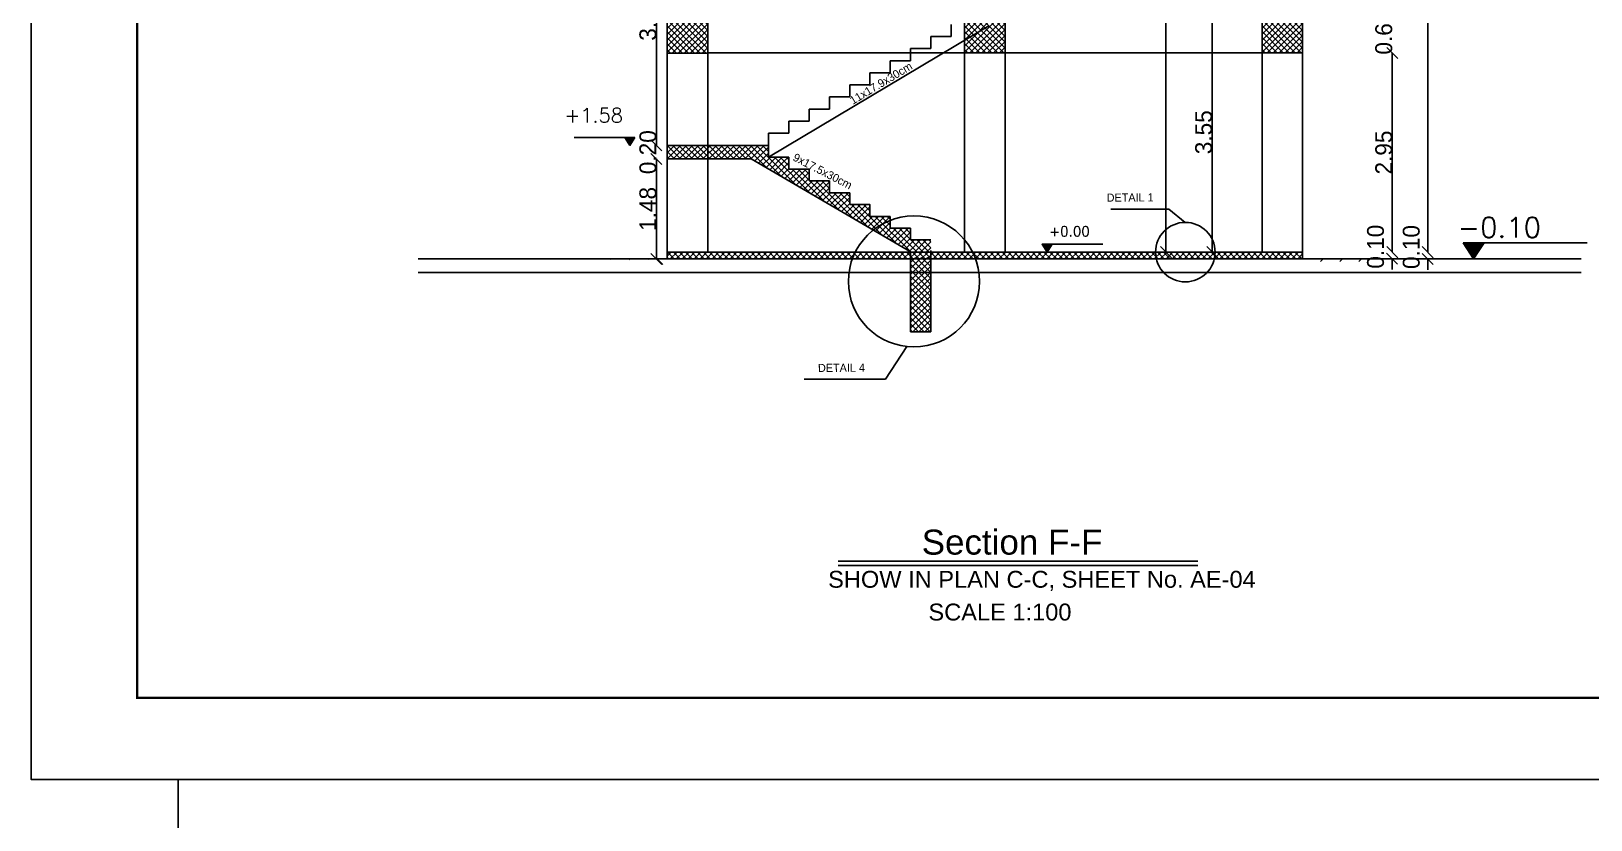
# Model space of a CAD drawing. Extents: x 166525 to 167198, y 178739 to 179747.
# Drawn here: x 167043.19 to 167066.26, y 179139.99 to 179151.67 of the extents above; entities that cross this region are included whole.
import ezdxf
from ezdxf.enums import TextEntityAlignment as Align

# ---------------------------------------------------------------- set-up
doc = ezdxf.new("R2010")
doc.units = 0
doc.header["$MEASUREMENT"] = 0
doc.linetypes.add('AUSGEZOGEN', pattern=[0])
doc.layers.get('0').update_dxf_attribs({"linetype": 'CONTINUOUS'})
doc.layers.get('DEFPOINTS').update_dxf_attribs({"linetype": 'CONTINUOUS'})
for name, color, linetype in [('3', 4, 'CONTINUOUS'), ('6', 2, 'CONTINUOUS'), ('concret', 5, 'CONTINUOUS'), ('COVER', 7, 'CONTINUOUS'), ('EBENE0', 7, 'AUSGEZOGEN'), ('HATH', 253, 'CONTINUOUS'), ('MHATCH', 8, 'CONTINUOUS'), ('outdim', 42, 'CONTINUOUS'), ('ST', 2, 'CONTINUOUS'), ('Stairs', 231, 'CONTINUOUS'), ('TEXTM', 2, 'CONTINUOUS'), ('TEXTS', 1, 'CONTINUOUS'), ('TXT', 6, 'CONTINUOUS')]:
    doc.layers.add(name, color=color, linetype=linetype)
doc.layers.add('LAND CORNERS', color=255, linetype='CONTINUOUS', lineweight=25)
doc.styles.add('FUTURA', font='SAS_____.PFB')
doc.styles.add('ROMANS', font='romans.shx')
doc.dimstyles.new('mais 1-100 plan', dxfattribs={"dimtxt": 0.25, "dimasz": 0.1635, "dimexe": 0.18, "dimexo": 0.0625, "dimgap": 0, "dimtad": 1, "dimzin": 0, "dimdsep": 46, "dimtxsty": 'Standard', "dimblk": 'OBLIQUE', "dimcen": 0, "dimse1": 1, "dimse2": 1, "dimclrd": 8, "dimclrt": 4, "dimadec": 0, "dimazin": 0, "dimtfac": 1, "dimtix": 1, "dimtofl": 0, "dimtmove": 0, "dimatfit": 3, "dimldrblk": 'OBLIQUE', "dimfxl": 0.18, "dimtolj": 1, "dimtzin": 0, "dimarcsym": 0})

# ---------------------------------------------------------------- blocks, each defined once
blk = doc.blocks.new('_OBLIQUE')
at = {"color": 0, "linetype": 'ByBlock'}
blk.add_line((-0.5, -0.5), (0.5, 0.5), dxfattribs=at)
blk = doc.blocks.new('*D1276')
at = {"layer": 'DEFPOINTS', "color": 0, "transparency": 16777216}
for p in [(167060.706, 179151.947), (167060.659, 179148.397), (167060.706, 179148.397)]:
    blk.add_point(p, dxfattribs=at)
at = {"layer": 'LAND CORNERS', "color": 8, "lineweight": -2, "transparency": 16777216}
blk.add_line((167060.659, 179151.947), (167060.659, 179148.397), dxfattribs=at)
at = {"layer": 'LAND CORNERS', "color": 8, "lineweight": -2, "transparency": 16777216, "xscale": 0.1635000000000001, "yscale": 0.1635000000000001, "zscale": 0.1635000000000001}
for p, rotation in [((167060.659, 179151.947), 90), ((167060.659, 179148.397), 270)]:
    blk.add_blockref('_OBLIQUE', p, dxfattribs=dict(at, rotation=rotation))
at = {"layer": 'LAND CORNERS', "color": 4, "transparency": 16777216, "insert": (167060.534, 179150.172), "char_height": 0.25, "attachment_point": 5, "rotation": 90}
blk.add_mtext('\\A1;3.55', dxfattribs=at)
blk = doc.blocks.new('*D1281')
at = {"layer": 'DEFPOINTS', "color": 0, "transparency": 16777216}
for p in [(167060.007, 179167.647), (167059.975, 179148.397), (167060.007, 179148.397)]:
    blk.add_point(p, dxfattribs=at)
at = {"layer": 'LAND CORNERS', "color": 8, "lineweight": -2, "transparency": 16777216}
blk.add_line((167059.975, 179167.647), (167059.975, 179148.397), dxfattribs=at)
at = {"layer": 'LAND CORNERS', "color": 8, "lineweight": -2, "transparency": 16777216, "xscale": 0.1635000000000001, "yscale": 0.1635000000000001, "zscale": 0.1635000000000001}
for p, rotation in [((167059.975, 179167.647), 90), ((167059.975, 179148.397), 270)]:
    blk.add_blockref('_OBLIQUE', p, dxfattribs=dict(at, rotation=rotation))
at = {"layer": 'LAND CORNERS', "color": 4, "transparency": 16777216, "insert": (167059.85, 179158.022), "char_height": 0.25, "attachment_point": 5, "rotation": 90}
blk.add_mtext('\\A1;19.25', dxfattribs=at)
blk = doc.blocks.new('*D1282')
at = {"layer": 'DEFPOINTS', "color": 0, "transparency": 16777216}
for p in [(167062.313, 179151.347), (167063.323, 179151.347), (167062.313, 179148.397)]:
    blk.add_point(p, dxfattribs=at)
at = {"layer": 'LAND CORNERS', "color": 8, "lineweight": -2, "transparency": 16777216}
blk.add_line((167063.323, 179148.397), (167063.323, 179151.347), dxfattribs=at)
at = {"layer": 'LAND CORNERS', "color": 8, "lineweight": -2, "transparency": 16777216, "xscale": 0.1635000000000001, "yscale": 0.1635000000000001, "zscale": 0.1635000000000001}
for p, rotation in [((167063.323, 179151.347), 90), ((167063.323, 179148.397), 270)]:
    blk.add_blockref('_OBLIQUE', p, dxfattribs=dict(at, rotation=rotation))
at = {"layer": 'LAND CORNERS', "color": 4, "transparency": 16777216, "insert": (167063.198, 179149.872), "char_height": 0.25, "attachment_point": 5, "rotation": 90}
blk.add_mtext('\\A1;2.95', dxfattribs=at)
blk = doc.blocks.new('*D1283')
at = {"layer": 'DEFPOINTS', "color": 0, "transparency": 16777216}
for p in [(167062.313, 179151.947), (167063.323, 179151.947), (167062.313, 179151.347)]:
    blk.add_point(p, dxfattribs=at)
at = {"layer": 'LAND CORNERS', "color": 8, "lineweight": -2, "transparency": 16777216}
for p, q in [((167063.323, 179151.947), (167063.323, 179152.111)), ((167063.323, 179151.347), (167063.323, 179151.184))]:
    blk.add_line(p, q, dxfattribs=at)
at = {"layer": 'LAND CORNERS', "color": 8, "lineweight": -2, "transparency": 16777216, "xscale": 0.1635000000000001, "yscale": 0.1635000000000001, "zscale": 0.1635000000000001}
for p, rotation in [((167063.323, 179151.947), 270), ((167063.323, 179151.347), 90)]:
    blk.add_blockref('_OBLIQUE', p, dxfattribs=dict(at, rotation=rotation))
at = {"layer": 'LAND CORNERS', "color": 4, "transparency": 16777216, "insert": (167063.198, 179151.647), "char_height": 0.25, "attachment_point": 5, "rotation": 90}
blk.add_mtext('\\A1;0.60', dxfattribs=at)
blk = doc.blocks.new('*D1292')
at = {"layer": 'DEFPOINTS', "color": 0, "transparency": 16777216}
for p in [(167063.293, 179173.961), (167063.323, 179148.397), (167063.847, 179148.397)]:
    blk.add_point(p, dxfattribs=at)
at = {"layer": 'LAND CORNERS', "color": 8, "lineweight": -2, "transparency": 16777216}
blk.add_line((167063.847, 179173.961), (167063.847, 179148.397), dxfattribs=at)
at = {"layer": 'LAND CORNERS', "color": 8, "lineweight": -2, "transparency": 16777216, "xscale": 0.1635000000000001, "yscale": 0.1635000000000001, "zscale": 0.1635000000000001}
for p, rotation in [((167063.847, 179173.961), 90), ((167063.847, 179148.397), 270)]:
    blk.add_blockref('_OBLIQUE', p, dxfattribs=dict(at, rotation=rotation))
at = {"layer": 'LAND CORNERS', "color": 4, "transparency": 16777216, "insert": (167063.722, 179161.179), "char_height": 0.25, "attachment_point": 5, "rotation": 90}
blk.add_mtext('\\A1;25.56', dxfattribs=at)
blk = doc.blocks.new('*D1293')
at = {"layer": 'DEFPOINTS', "color": 0, "transparency": 16777216}
for p in [(167052.437, 179149.777), (167052.59, 179149.777), (167052.59, 179148.297)]:
    blk.add_point(p, dxfattribs=at)
at = {"layer": 'LAND CORNERS', "color": 8, "lineweight": -2, "transparency": 16777216}
blk.add_line((167052.437, 179148.297), (167052.437, 179149.777), dxfattribs=at)
at = {"layer": 'LAND CORNERS', "color": 8, "lineweight": -2, "transparency": 16777216, "xscale": 0.1635000000000001, "yscale": 0.1635000000000001, "zscale": 0.1635000000000001}
for p, rotation in [((167052.437, 179149.777), 90), ((167052.437, 179148.297), 270)]:
    blk.add_blockref('_OBLIQUE', p, dxfattribs=dict(at, rotation=rotation))
at = {"layer": 'LAND CORNERS', "color": 4, "transparency": 16777216, "insert": (167052.312, 179149.037), "char_height": 0.25, "attachment_point": 5, "rotation": 90}
blk.add_mtext('\\A1;1.48', dxfattribs=at)
blk = doc.blocks.new('*D1294')
at = {"layer": 'DEFPOINTS', "color": 0, "transparency": 16777216}
for p in [(167052.437, 179149.977), (167052.596, 179149.977), (167052.596, 179149.777)]:
    blk.add_point(p, dxfattribs=at)
at = {"layer": 'LAND CORNERS', "color": 8, "lineweight": -2, "transparency": 16777216}
for p, q in [((167052.437, 179149.977), (167052.437, 179150.141)), ((167052.437, 179149.777), (167052.437, 179149.614))]:
    blk.add_line(p, q, dxfattribs=at)
at = {"layer": 'LAND CORNERS', "color": 8, "lineweight": -2, "transparency": 16777216, "xscale": 0.1635000000000001, "yscale": 0.1635000000000001, "zscale": 0.1635000000000001}
for p, rotation in [((167052.437, 179149.977), 270), ((167052.437, 179149.777), 90)]:
    blk.add_blockref('_OBLIQUE', p, dxfattribs=dict(at, rotation=rotation))
at = {"layer": 'LAND CORNERS', "color": 4, "transparency": 16777216, "insert": (167052.312, 179149.877), "char_height": 0.25, "attachment_point": 5, "rotation": 90}
blk.add_mtext('\\A1;0.20', dxfattribs=at)
blk = doc.blocks.new('*D1295')
at = {"layer": 'DEFPOINTS', "color": 0, "transparency": 16777216}
for p in [(167052.437, 179153.727), (167052.596, 179153.727), (167052.596, 179149.977)]:
    blk.add_point(p, dxfattribs=at)
at = {"layer": 'LAND CORNERS', "color": 8, "lineweight": -2, "transparency": 16777216}
blk.add_line((167052.437, 179149.977), (167052.437, 179153.727), dxfattribs=at)
at = {"layer": 'LAND CORNERS', "color": 8, "lineweight": -2, "transparency": 16777216, "xscale": 0.1635000000000001, "yscale": 0.1635000000000001, "zscale": 0.1635000000000001}
for p, rotation in [((167052.437, 179153.727), 90), ((167052.437, 179149.977), 270)]:
    blk.add_blockref('_OBLIQUE', p, dxfattribs=dict(at, rotation=rotation))
at = {"layer": 'LAND CORNERS', "color": 4, "transparency": 16777216, "insert": (167052.312, 179151.852), "char_height": 0.25, "attachment_point": 5, "rotation": 90}
blk.add_mtext('\\A1;3.75', dxfattribs=at)

msp = doc.modelspace()

# ---------------------------------------------------------------- hatches: boundary and pattern name
at = {"layer": 'HATH'}
h = msp.add_hatch(dxfattribs=at)
h.set_pattern_fill('ANSI37', color=256, scale=0.5, style=0)
h.set_pattern_definition([(45, (161403.00762, 180238.02041), (-0.0441941738, 0.0441941738), []), (135, (161403.00762, 180238.02041), (-0.0441941738, -0.0441941738), [])])
h.paths.add_polyline_path([(167052.59591, 179151.94357), (167053.19591, 179151.94357), (167053.19591, 179151.34357), (167052.59591, 179151.34357)])
h = msp.add_hatch(dxfattribs=at)
h.set_pattern_fill('ANSI37', color=256, scale=0.5, style=0)
h.set_pattern_definition([(45, (161407.40762, 180238.024106), (-0.0441941738, 0.0441941738), []), (135, (161407.40762, 180238.024106), (-0.0441941738, -0.0441941738), [])])
h.paths.add_polyline_path([(167056.99591, 179151.94727), (167057.59591, 179151.94727), (167057.59591, 179151.34727), (167056.99591, 179151.34727)])
h = msp.add_hatch(dxfattribs=at)
h.set_pattern_fill('ANSI37', color=256, scale=0.5, style=0)
h.set_pattern_definition([(45, (161411.80762, 180238.024106), (-0.0441941738, 0.0441941738), []), (135, (161411.80762, 180238.024106), (-0.0441941738, -0.0441941738), [])])
h.paths.add_polyline_path([(167061.39591, 179151.94727), (167061.99591, 179151.94727), (167061.99591, 179151.34727), (167061.39591, 179151.34727)])
h = msp.add_hatch(dxfattribs=at)
h.set_pattern_fill('ANSI37', color=256, scale=0.5, style=0)
h.set_pattern_definition([(45, (14917.52055, -1903.4895), (-0.044194173824, 0.044194173824), []), (135, (14917.52055, -1903.4895), (-0.044194173824, -0.044194173824), [])])
h.paths.add_polyline_path([(167055.89591, 179148.75227), (167055.89591, 179148.92727), (167055.59591, 179148.92727), (167055.59591, 179149.10227), (167055.29591, 179149.10227), (167055.29591, 179149.27727), (167054.99591, 179149.27727), (167054.99591, 179149.45227), (167054.69591, 179149.45227), (167054.69591, 179149.62727), (167054.39591, 179149.62727), (167054.39591, 179149.80227), (167054.09591, 179149.80227), (167054.09591, 179149.97727), (167053.39591, 179149.97727), (167053.19591, 179149.97727), (167053.19591, 179149.77727), (167053.84107, 179149.77727), (167056.20679, 179148.39727), (167056.49591, 179148.39727), (167056.49591, 179148.57727), (167056.19591, 179148.57727), (167056.19591, 179148.75227)])
h.paths.add_polyline_path([(167053.19591, 179149.77727), (167053.19591, 179149.97727), (167052.59591, 179149.97727), (167052.59591, 179149.77727)])
h = msp.add_hatch(dxfattribs=at)
h.set_pattern_fill('ANSI37', color=256, scale=0.5, style=0)
h.set_pattern_definition([(45, (15300.79519, 20147.721494), (-0.044194173824, 0.044194173824), []), (135, (15300.79519, 20147.721494), (-0.044194173824, -0.044194173824), [])])
h.paths.add_polyline_path([(167061.99591, 179148.39727), (167052.59591, 179148.39727), (167052.59591, 179148.29727), (167061.99591, 179148.29727)])
at = {"layer": 'HATH', "linetype": 'Continuous'}
h = msp.add_hatch(dxfattribs=at)
h.set_pattern_fill('ANSI37', color=256, scale=0.5, style=0)
h.set_pattern_definition([(45, (432.568715, -243.520836), (-0.044194173824, 0.044194173824), []), (135, (432.568715, -243.520836), (-0.044194173824, -0.044194173824), [])])
h.paths.add_polyline_path([(167056.49591, 179148.31927), (167056.19591, 179148.31927), (167056.19591, 179147.21927), (167056.49591, 179147.21927)])
at = {"layer": 'TEXTS'}
h = msp.add_hatch(dxfattribs=at)
h.set_pattern_fill('ANSI31', color=0, scale=0.0147)
h.set_pattern_definition([(45, (92707.5411101, 101164.9466008), (-0.00129930871043, 0.00129930871043), [])])
h.paths.add_polyline_path([(167051.96804, 179150.09344), (167052.12005, 179150.09442), (167052.0447, 179149.97682)])
h = msp.add_hatch(dxfattribs=at)
h.set_pattern_fill('ANSI31', color=0, scale=0.0147)
h.set_pattern_definition([(45, (92693.9884018, 101163.3670508), (-0.00129930871043, 0.00129930871043), [])])
h.paths.add_polyline_path([(167058.29339, 179148.51389), (167058.14138, 179148.51487), (167058.21673, 179148.39727)])
h = msp.add_hatch(dxfattribs=at)
h.set_pattern_fill('ANSI31', color=0, scale=0.03)
h.set_pattern_definition([(45, (15300.7951893, 19995.174379), (-0.00265165042945, 0.00265165042945), [])])
h.paths.add_polyline_path([(167064.68292, 179148.53528), (167064.3727, 179148.53727), (167064.52647, 179148.29727)])

# ---------------------------------------------------------------- linework, layer by layer
at = {"color": 8, "linetype": 'Continuous'}
for p, q in [((167060.01948, 179149.03504), (167059.16068, 179149.03504)), ((167060.26126, 179148.83778), (167060.01948, 179149.03504))]:
    msp.add_line(p, q, dxfattribs=at)
at = {"color": 2, "linetype": 'Continuous'}
for p, q in [((167056.19591, 179148.40773), (167056.19591, 179147.21927)), ((167056.49591, 179148.41927), (167056.49591, 179147.21927)), ((167056.49591, 179147.21927), (167056.19591, 179147.21927))]:
    msp.add_line(p, q, dxfattribs=at)
msp.add_circle((167060.26126, 179148.39727), 0.44052, dxfattribs=at)
at = {"layer": '6'}
for p, q in [((167055.12609, 179143.82496), (167060.4445, 179143.82496)), ((167055.12609, 179143.75938), (167060.4445, 179143.75938))]:
    msp.add_line(p, q, dxfattribs=at)
at = {"layer": 'concret'}
for points in [[(167052.59591, 179151.94357), (167053.19591, 179151.94357), (167053.19591, 179151.34357), (167052.59591, 179151.34357)], [(167056.99591, 179151.94727), (167057.59591, 179151.94727), (167057.59591, 179151.34727), (167056.99591, 179151.34727)], [(167061.39591, 179151.94727), (167061.99591, 179151.94727), (167061.99591, 179151.34727), (167061.39591, 179151.34727)]]:
    msp.add_lwpolyline(points, close=True, dxfattribs=at)
at = {"layer": 'COVER', "flags": 128}
for points in [[(167043.18794, 179182.91152), (167103.10919, 179182.91152), (167103.10919, 179140.58902), (167043.18794, 179140.58902)], [(167045.36454, 179140.59256), (167105.28579, 179140.59256), (167105.28579, 179098.27006), (167045.36454, 179098.27006)]]:
    msp.add_lwpolyline(points, close=True, dxfattribs=at)
at = {"layer": 'EBENE0', "color": 3, "linetype": 'AUSGEZOGEN'}
for p, q in [((167061.99591, 179148.39727), (167061.99591, 179167.34402)), ((167061.99591, 179148.39727), (167061.99591, 179154.82771)), ((167061.99591, 179148.29727), (167061.99591, 179154.82771)), ((167052.59591, 179148.29727), (167052.59591, 179151.94727)), ((167052.59591, 179148.29727), (167052.59591, 179151.94727)), ((167053.19591, 179150.14727), (167053.19591, 179151.34727)), ((167053.19591, 179151.34727), (167056.99591, 179151.34727)), ((167053.19591, 179148.39727), (167053.19591, 179151.34727)), ((167053.19591, 179151.34727), (167056.99591, 179151.34727)), ((167056.99591, 179151.34727), (167056.99591, 179148.39727)), ((167056.99591, 179151.34727), (167056.99591, 179148.39727)), ((167057.59591, 179151.34727), (167057.59591, 179148.39727)), ((167057.59591, 179151.34727), (167061.39591, 179151.34727)), ((167057.59591, 179151.34727), (167057.59591, 179148.39727)), ((167057.59591, 179151.34727), (167061.39591, 179151.34727)), ((167061.39591, 179148.39727), (167061.39591, 179151.34727)), ((167061.39591, 179148.39727), (167061.39591, 179151.34727)), ((167061.39591, 179148.39727), (167061.39591, 179150.74727)), ((167061.39591, 179148.39727), (167061.39591, 179150.74727))]:
    msp.add_line(p, q, dxfattribs=at)
at = {"layer": 'EBENE0', "color": 1, "linetype": 'AUSGEZOGEN'}
for p, q in [((167052.59591, 179148.29727), (167048.91378, 179148.29727)), ((167052.59591, 179148.29727), (167048.91378, 179148.29727)), ((167051.4314, 179148.29727), (167049.70706, 179148.29727)), ((167051.4314, 179148.29727), (167049.70706, 179148.29727)), ((167051.75268, 179148.28645), (167051.7635, 179148.29727)), ((167051.75268, 179148.28645), (167051.7635, 179148.29727)), ((167052.03553, 179148.28645), (167052.04634, 179148.29727)), ((167052.03553, 179148.28645), (167052.04634, 179148.29727)), ((167052.31837, 179148.28645), (167052.32918, 179148.29727)), ((167052.31837, 179148.28645), (167052.32918, 179148.29727)), ((167052.5305, 179148.21574), (167052.45979, 179148.28645)), ((167052.5305, 179148.21574), (167052.45979, 179148.28645)), ((167052.59591, 179148.29175), (167052.5904, 179148.29727)), ((167052.59591, 179148.29175), (167052.5904, 179148.29727)), ((167061.99591, 179148.39727), (167052.59591, 179148.39727)), ((167061.99591, 179148.29727), (167052.59591, 179148.29727)), ((167061.99591, 179148.29727), (167066.11938, 179148.29727)), ((167061.99591, 179148.29727), (167066.11938, 179148.29727)), ((167062.26236, 179148.25716), (167062.30246, 179148.29727)), ((167062.26236, 179148.25716), (167062.30246, 179148.29727)), ((167062.5452, 179148.25716), (167062.58531, 179148.29727)), ((167062.5452, 179148.25716), (167062.58531, 179148.29727)), ((167062.60591, 179148.29727), (167064.27239, 179148.29727)), ((167062.60591, 179148.29727), (167064.27239, 179148.29727)), ((167062.60591, 179148.29727), (167064.27239, 179148.29727)), ((167062.60591, 179148.29727), (167064.27239, 179148.29727)), ((167062.82805, 179148.25716), (167062.86815, 179148.29727)), ((167062.82805, 179148.25716), (167062.86815, 179148.29727)), ((167052.59591, 179148.09727), (167048.91378, 179148.09727)), ((167061.99591, 179148.09727), (167052.59591, 179148.09727)), ((167061.99591, 179148.09727), (167066.11938, 179148.09727))]:
    msp.add_line(p, q, dxfattribs=at)
at = {"layer": 'LAND CORNERS', "color": 8}
for p, q in [((167063.31893, 179148.30179), (167063.31893, 179148.13829)), ((167063.84723, 179148.29727), (167063.84723, 179148.13377))]:
    msp.add_line(p, q, dxfattribs=at)
at = {"layer": 'MHATCH', "const_width": 0.03562, "flags": 128}
msp.add_lwpolyline([(167044.75544, 179181.70027), (167101.54169, 179181.70027), (167101.54169, 179141.80027), (167044.75544, 179141.80027)], close=True, dxfattribs=at)
at = {"layer": 'outdim'}
for p, q in [((167056.14321, 179146.9996), (167055.82685, 179146.51551)), ((167055.82685, 179146.51551), (167054.62512, 179146.51551))]:
    msp.add_line(p, q, dxfattribs=at)
msp.add_circle((167056.24699, 179147.96419), 0.97015, dxfattribs=at)
at = {"layer": 'ST'}
for p, q in [((167052.59591, 179149.97727), (167052.59591, 179149.77727)), ((167053.39591, 179149.97727), (167052.59591, 179149.97727)), ((167052.59591, 179149.77727), (167053.84107, 179149.77727))]:
    msp.add_line(p, q, dxfattribs=at)
at = {"layer": 'Stairs'}
msp.add_line((167056.19591, 179148.44727), (167056.19591, 179148.44727), dxfattribs=at)
at = {"layer": 'TEXTS'}
for p, q in [((167054.09591, 179149.80359), (167057.35346, 179151.74727)), ((167056.79591, 179151.58927), (167056.79591, 179151.76827)), ((167056.49591, 179151.41027), (167056.49591, 179151.58927)), ((167056.49591, 179151.58927), (167056.79591, 179151.58927)), ((167056.19591, 179151.23127), (167056.19591, 179151.41027)), ((167056.19591, 179151.41027), (167056.49591, 179151.41027)), ((167055.59591, 179150.87327), (167055.59591, 179151.05227)), ((167055.59591, 179151.05227), (167055.89591, 179151.05227)), ((167055.89591, 179151.05227), (167055.89591, 179151.23127)), ((167055.89591, 179151.23127), (167056.19591, 179151.23127)), ((167055.29591, 179150.69427), (167055.29591, 179150.87327)), ((167055.29591, 179150.87327), (167055.59591, 179150.87327)), ((167054.99591, 179150.51527), (167054.99591, 179150.69427)), ((167054.99591, 179150.69427), (167055.29591, 179150.69427)), ((167054.39591, 179150.15727), (167054.39591, 179150.33627)), ((167054.39591, 179150.33627), (167054.69591, 179150.33627)), ((167054.69591, 179150.33627), (167054.69591, 179150.51527)), ((167054.69591, 179150.51527), (167054.99591, 179150.51527)), ((167054.09591, 179150.15727), (167054.39591, 179150.15727)), ((167054.09591, 179149.97727), (167054.09591, 179150.15727)), ((167054.09591, 179149.97727), (167053.39591, 179149.97727)), ((167054.09591, 179149.97727), (167054.09591, 179149.80227)), ((167053.84107, 179149.77727), (167056.20679, 179148.39727)), ((167054.09591, 179149.80227), (167054.39591, 179149.80227)), ((167054.39591, 179149.80227), (167054.39591, 179149.62727)), ((167054.39591, 179149.62727), (167054.69591, 179149.62727)), ((167054.69591, 179149.62727), (167054.69591, 179149.45227)), ((167054.69591, 179149.45227), (167054.99591, 179149.45227)), ((167054.99591, 179149.45227), (167054.99591, 179149.27727)), ((167054.99591, 179149.27727), (167055.29591, 179149.27727)), ((167055.29591, 179149.27727), (167055.29591, 179149.10227)), ((167055.29591, 179149.10227), (167055.59591, 179149.10227)), ((167055.59591, 179149.10227), (167055.59591, 179148.92727)), ((167055.59591, 179148.92727), (167055.89591, 179148.92727)), ((167055.89591, 179148.92727), (167055.89591, 179148.75227)), ((167055.89591, 179148.75227), (167056.19591, 179148.75227)), ((167056.19591, 179148.75227), (167056.19591, 179148.57727)), ((167056.19591, 179148.57727), (167056.49591, 179148.57727)), ((167056.09591, 179148.39727), (167056.39591, 179148.39727))]:
    msp.add_line(p, q, dxfattribs=at)
at = {"layer": 'TEXTS', "color": 0}
for p, q in [((167052.12005, 179150.09442), (167051.22179, 179150.09442)), ((167052.0447, 179149.97682), (167051.96804, 179150.09344)), ((167052.0447, 179149.97682), (167052.12005, 179150.09442)), ((167058.21673, 179148.39727), (167058.14138, 179148.51487)), ((167058.14138, 179148.51487), (167059.03964, 179148.51487)), ((167058.21673, 179148.39727), (167058.29339, 179148.51389)), ((167064.52647, 179148.29727), (167064.3727, 179148.53727)), ((167064.3727, 179148.53727), (167066.20588, 179148.53727)), ((167064.52647, 179148.29727), (167064.68292, 179148.53528))]:
    msp.add_line(p, q, dxfattribs=at)

# ---------------------------------------------------------------- block references
at = {"layer": 'LAND CORNERS', "color": 8, "xscale": 0.1634999999951106, "yscale": 0.1634999999951106, "zscale": 0.1634999999951106, "rotation": 90}
for p in [(167063.31893, 179148.30179), (167063.84723, 179148.29727)]:
    msp.add_blockref('_OBLIQUE', p, dxfattribs=at)

# ---------------------------------------------------------------- texts
at = {"layer": '3', "color": 7, "linetype": 'Continuous', "style": 'ROMANS'}
for s, height, p in [('+1.58', 0.21, (167051.0773, 179150.31769)), ('+0.00', 0.147, (167058.24462, 179148.63232)), ('-0.10', 0.3, (167064.28834, 179148.61215))]:
    msp.add_text(s, height=height, dxfattribs=at).set_placement(p)
at = {"layer": '6', "color": 4, "style": 'FUTURA'}
msp.add_text('Section F-F', height=0.3701376, dxfattribs=at).set_placement((167057.6978, 179143.91988), align=Align.CENTER)
at = {"layer": '6', "style": 'FUTURA'}
msp.add_text('SCALE 1:100', height=0.25, dxfattribs=at).set_placement((167056.46118, 179142.94503))
at = {"layer": 'LAND CORNERS', "color": 4, "char_height": 0.25, "attachment_point": 5, "rotation": 90}
for insert in [(167063.07627, 179148.4778), (167063.60456, 179148.47327)]:
    msp.add_mtext('\\A1;0.10', dxfattribs=dict(at, insert=insert))
at = {"layer": 'TEXTM', "color": 4}
for s, rotation, p in [('11x17.9x30cm', 31.062923, (167055.34319, 179150.57761)), ('9x17.5x30cm', 332.726694, (167054.44427, 179149.76118)), ('DETAIL 1', 0.360658, (167059.0977, 179149.14401)), ('DETAIL 4', 0.360658, (167054.82702, 179146.62317))]:
    msp.add_text(s, height=0.12, rotation=rotation, dxfattribs=at).set_placement(p)
at = {"layer": 'TXT', "style": 'FUTURA'}
msp.add_text('SHOW IN PLAN C-C, SHEET No. AE-04', height=0.25, dxfattribs=at).set_placement((167058.14036, 179143.42944), align=Align.CENTER)

# ---------------------------------------------------------------- dimensions: what is measured, and where the dimension line sits
at = {"layer": 'LAND CORNERS'}
dim = msp.add_linear_dim(base=(167063.84723, 179148.39727), p1=(167063.29346, 179173.96087), p2=(167063.32346, 179148.39727), angle=90, dimstyle='mais 1-100 plan', override={"dimfxlon": 1, "dimarcsym": 1}, dxfattribs=at)
dim.commit()
dim.dimension.update_dxf_attribs({"geometry": '*D1292', "text_midpoint": (167063.72223, 179161.17907)})
for p1, p2, distance, picture, middle in [((167060.0074, 179167.64726), (167060.0074, 179148.39727), -0.03231, '*D1281', (167059.85009, 179158.02226)), ((167052.59591, 179149.97727), (167052.59591, 179153.72727), 0.15933, '*D1295', (167052.31159, 179151.85227)), ((167060.70633, 179151.94727), (167060.70633, 179148.39727), -0.04762, '*D1276', (167060.53371, 179150.17227)), ((167062.3125, 179151.34727), (167062.3125, 179151.94727), -1.01096, '*D1283', (167063.19846, 179151.64727)), ((167062.3125, 179148.39727), (167062.3125, 179151.34727), -1.01096, '*D1282', (167063.19846, 179149.87227)), ((167052.59591, 179149.77727), (167052.59591, 179149.97727), 0.15933, '*D1294', (167052.31159, 179149.87727)), ((167052.5904, 179148.29727), (167052.5904, 179149.77727), 0.15381, '*D1293', (167052.31159, 179149.03727))]:
    dim = msp.add_aligned_dim(p1=p1, p2=p2, distance=distance, dimstyle='mais 1-100 plan', override={"dimfxlon": 1, "dimarcsym": 1}, dxfattribs=at)
    dim.commit()
    dim.dimension.update_dxf_attribs({"geometry": picture, "text_midpoint": middle})

doc.saveas('drawing.dxf')
